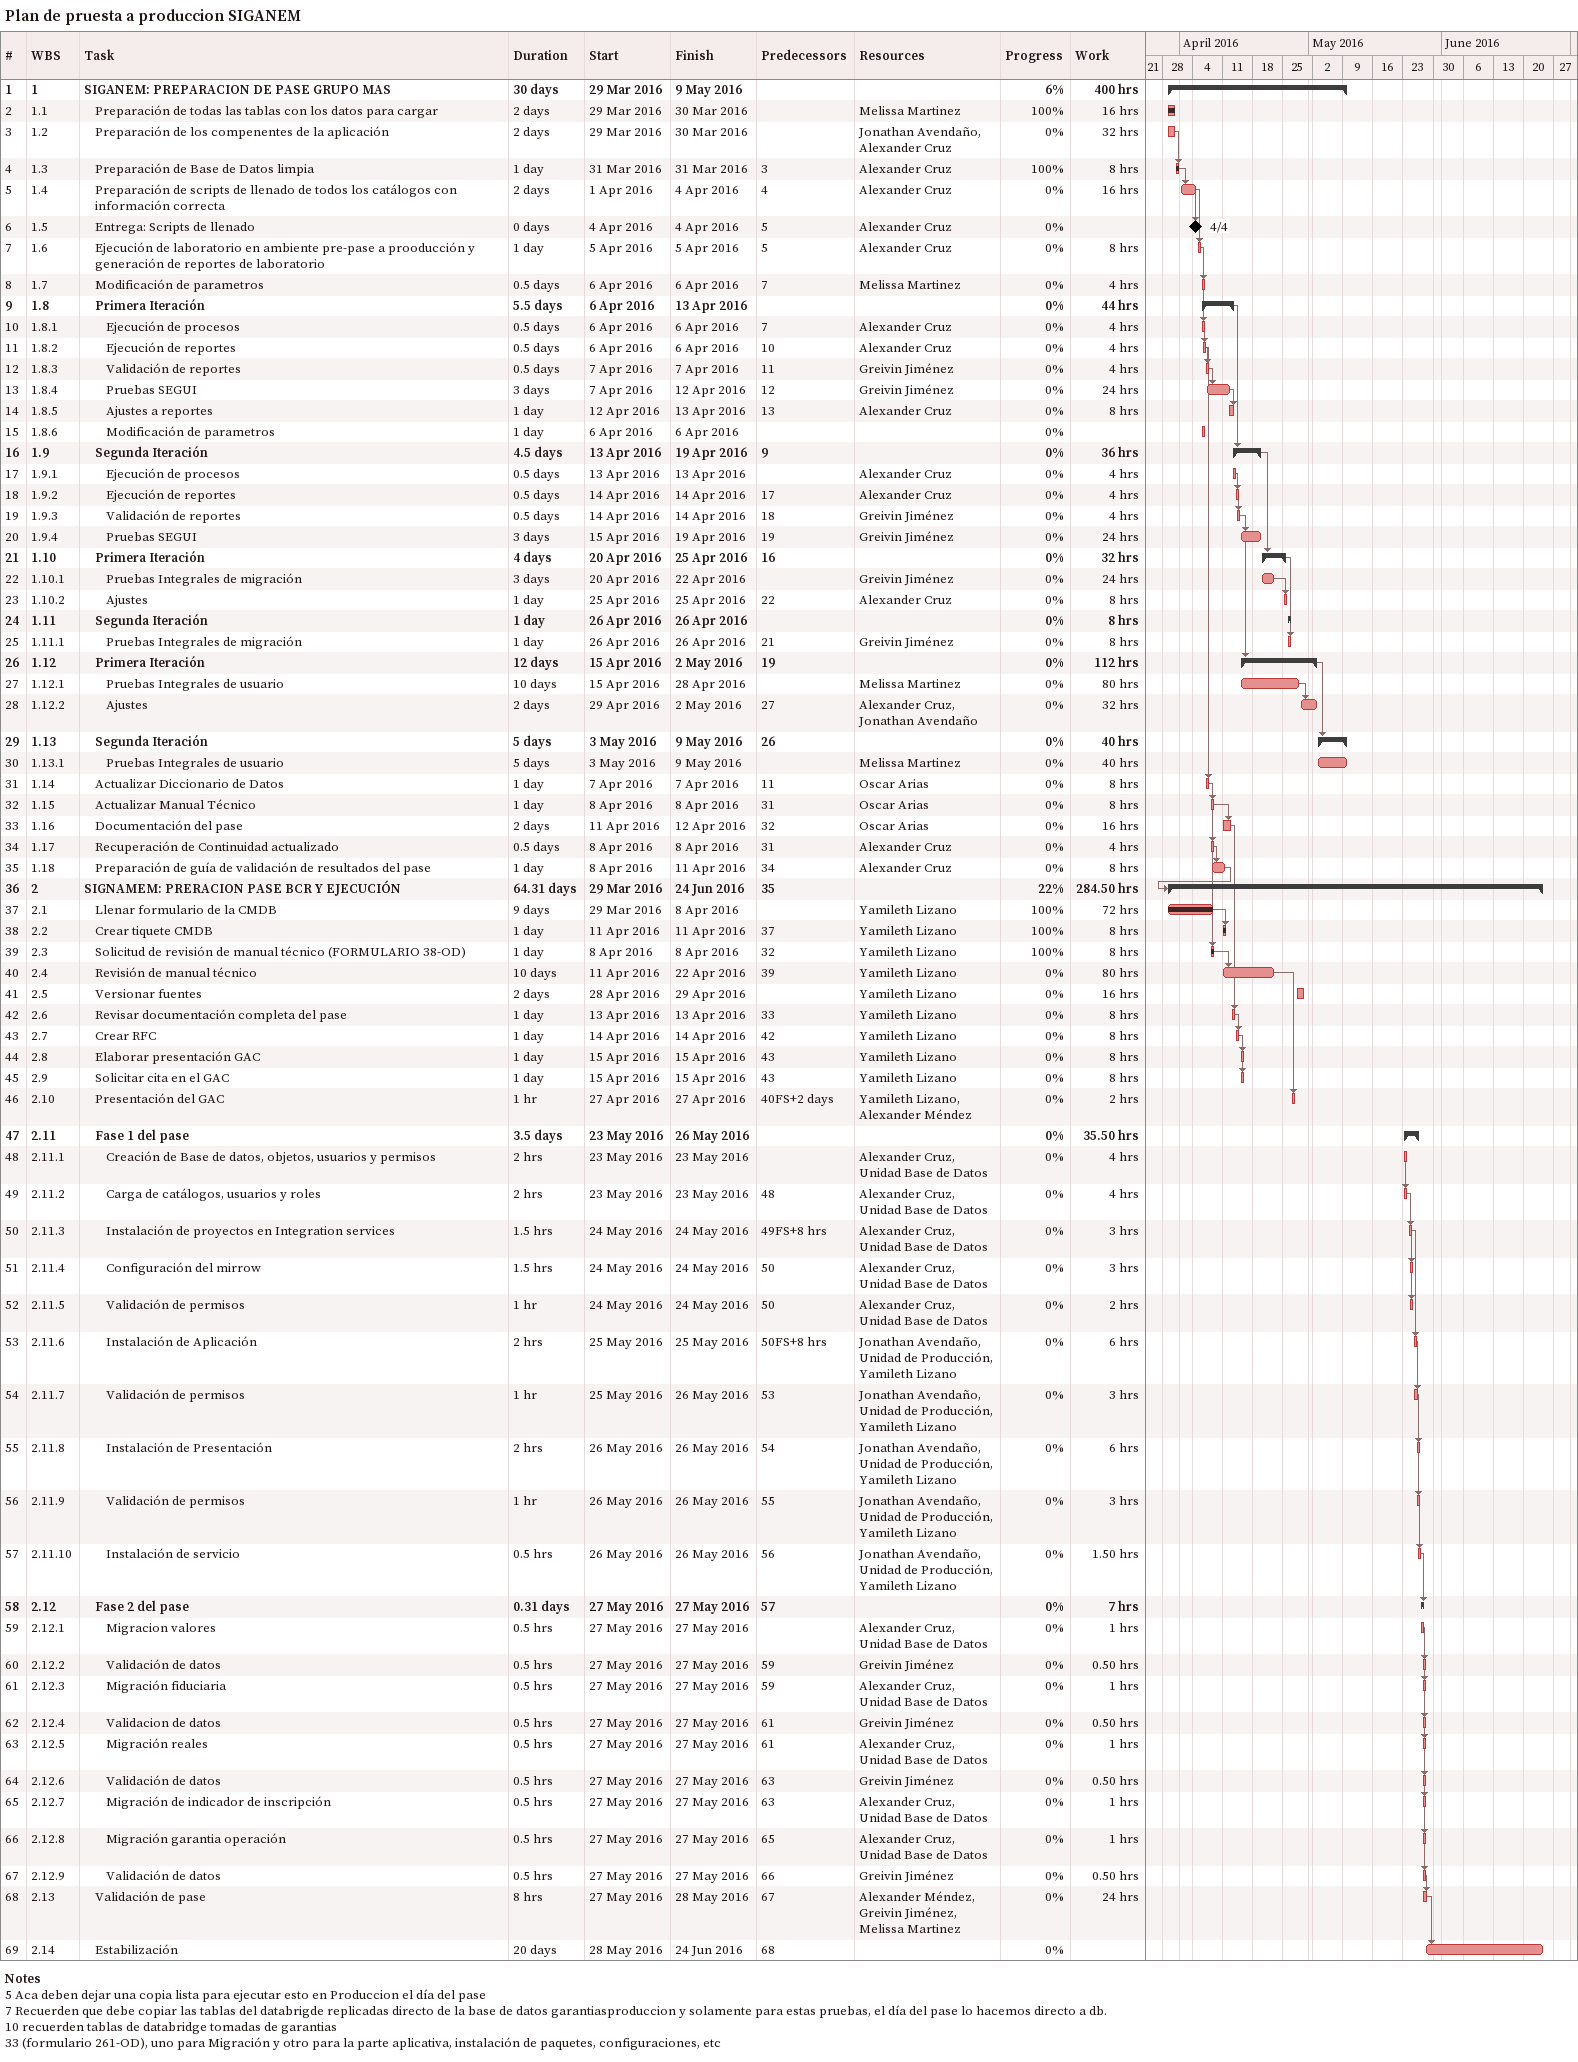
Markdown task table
Plan de pruesta a produccion SIGANEM

| ID | WBS | Task | Duration | Start | Finish | Predecessors | Resources | % complete | Work (h) |
|---|---|---|---|---|---|---|---|---|---|
| 1 | 1 | **SIGANEM: PREPARACION DE PASE GRUPO MAS** | 30d | 2016-03-29 | 2016-05-09 |  |  | 6 | 400 |
| 2 | 1.1 | Preparación de todas las tablas con los datos para cargar | 2d | 2016-03-29 | 2016-03-30 |  | Melissa Martinez | 100 | 16 |
| 3 | 1.2 | Preparación de los compenentes de la aplicación | 2d | 2016-03-29 | 2016-03-30 |  | Jonathan Avendaño, Alexander Cruz | 0 | 32 |
| 4 | 1.3 | Preparación de Base de Datos limpia | 1d | 2016-03-31 | 2016-03-31 | 3 | Alexander Cruz | 100 | 8 |
| 5 | 1.4 | Preparación de scripts de llenado de todos los catálogos con información correcta | 2d | 2016-04-01 | 2016-04-04 | 4 | Alexander Cruz | 0 | 16 |
| 6 | 1.5 | Entrega: Scripts de llenado | 0d | 2016-04-04 | 2016-04-04 | 5 | Alexander Cruz | 0 |  |
| 7 | 1.6 | Ejecución de laboratorio en ambiente pre-pase a prooducción y generación de reportes de laboratorio | 1d | 2016-04-05 | 2016-04-05 | 5 | Alexander Cruz | 0 | 8 |
| 8 | 1.7 | Modificación de parametros | 0.5d | 2016-04-06 | 2016-04-06 | 7 | Melissa Martinez | 0 | 4 |
| 9 | 1.8 | **Primera Iteración** | 5.5d | 2016-04-06 | 2016-04-13 |  |  | 0 | 44 |
| 10 | 1.8.1 | Ejecución de procesos | 0.5d | 2016-04-06 | 2016-04-06 | 7 | Alexander Cruz | 0 | 4 |
| 11 | 1.8.2 | Ejecución de reportes | 0.5d | 2016-04-06 | 2016-04-06 | 10 | Alexander Cruz | 0 | 4 |
| 12 | 1.8.3 | Validación de reportes | 0.5d | 2016-04-07 | 2016-04-07 | 11 | Greivin Jiménez | 0 | 4 |
| 13 | 1.8.4 | Pruebas SEGUI | 3d | 2016-04-07 | 2016-04-12 | 12 | Greivin Jiménez | 0 | 24 |
| 14 | 1.8.5 | Ajustes a reportes | 1d | 2016-04-12 | 2016-04-13 | 13 | Alexander Cruz | 0 | 8 |
| 15 | 1.8.6 | Modificación de parametros | 1d | 2016-04-06 | 2016-04-06 |  |  | 0 |  |
| 16 | 1.9 | **Segunda Iteración** | 4.5d | 2016-04-13 | 2016-04-19 | 9 |  | 0 | 36 |
| 17 | 1.9.1 | Ejecución de procesos | 0.5d | 2016-04-13 | 2016-04-13 |  | Alexander Cruz | 0 | 4 |
| 18 | 1.9.2 | Ejecución de reportes | 0.5d | 2016-04-14 | 2016-04-14 | 17 | Alexander Cruz | 0 | 4 |
| 19 | 1.9.3 | Validación de reportes | 0.5d | 2016-04-14 | 2016-04-14 | 18 | Greivin Jiménez | 0 | 4 |
| 20 | 1.9.4 | Pruebas SEGUI | 3d | 2016-04-15 | 2016-04-19 | 19 | Greivin Jiménez | 0 | 24 |
| 21 | 1.10 | **Primera Iteración** | 4d | 2016-04-20 | 2016-04-25 | 16 |  | 0 | 32 |
| 22 | 1.10.1 | Pruebas Integrales de migración | 3d | 2016-04-20 | 2016-04-22 |  | Greivin Jiménez | 0 | 24 |
| 23 | 1.10.2 | Ajustes | 1d | 2016-04-25 | 2016-04-25 | 22 | Alexander Cruz | 0 | 8 |
| 24 | 1.11 | **Segunda Iteración** | 1d | 2016-04-26 | 2016-04-26 |  |  | 0 | 8 |
| 25 | 1.11.1 | Pruebas Integrales de migración | 1d | 2016-04-26 | 2016-04-26 | 21 | Greivin Jiménez | 0 | 8 |
| 26 | 1.12 | **Primera Iteración** | 12d | 2016-04-15 | 2016-05-02 | 19 |  | 0 | 112 |
| 27 | 1.12.1 | Pruebas Integrales de usuario | 10d | 2016-04-15 | 2016-04-28 |  | Melissa Martinez | 0 | 80 |
| 28 | 1.12.2 | Ajustes | 2d | 2016-04-29 | 2016-05-02 | 27 | Alexander Cruz, Jonathan Avendaño | 0 | 32 |
| 29 | 1.13 | **Segunda Iteración** | 5d | 2016-05-03 | 2016-05-09 | 26 |  | 0 | 40 |
| 30 | 1.13.1 | Pruebas Integrales de usuario | 5d | 2016-05-03 | 2016-05-09 |  | Melissa Martinez | 0 | 40 |
| 31 | 1.14 | Actualizar Diccionario de Datos | 1d | 2016-04-07 | 2016-04-07 | 11 | Oscar Arias | 0 | 8 |
| 32 | 1.15 | Actualizar Manual Técnico | 1d | 2016-04-08 | 2016-04-08 | 31 | Oscar Arias | 0 | 8 |
| 33 | 1.16 | Documentación del pase | 2d | 2016-04-11 | 2016-04-12 | 32 | Oscar Arias | 0 | 16 |
| 34 | 1.17 | Recuperación de Continuidad actualizado | 0.5d | 2016-04-08 | 2016-04-08 | 31 | Alexander Cruz | 0 | 4 |
| 35 | 1.18 | Preparación de guía de validación de resultados del pase | 1d | 2016-04-08 | 2016-04-11 | 34 | Alexander Cruz | 0 | 8 |
| 36 | 2 | **SIGNAMEM: PRERACION PASE BCR Y EJECUCIÓN** | 64.31d | 2016-03-29 | 2016-06-24 | 35 |  | 22 | 284.50 |
| 37 | 2.1 | Llenar formulario de la CMDB | 9d | 2016-03-29 | 2016-04-08 |  | Yamileth Lizano | 100 | 72 |
| 38 | 2.2 | Crear tiquete CMDB | 1d | 2016-04-11 | 2016-04-11 | 37 | Yamileth Lizano | 100 | 8 |
| 39 | 2.3 | Solicitud de revisión de manual técnico (FORMULARIO 38-OD) | 1d | 2016-04-08 | 2016-04-08 | 32 | Yamileth Lizano | 100 | 8 |
| 40 | 2.4 | Revisión de manual técnico | 10d | 2016-04-11 | 2016-04-22 | 39 | Yamileth Lizano | 0 | 80 |
| 41 | 2.5 | Versionar fuentes | 2d | 2016-04-28 | 2016-04-29 |  | Yamileth Lizano | 0 | 16 |
| 42 | 2.6 | Revisar documentación completa del pase | 1d | 2016-04-13 | 2016-04-13 | 33 | Yamileth Lizano | 0 | 8 |
| 43 | 2.7 | Crear RFC | 1d | 2016-04-14 | 2016-04-14 | 42 | Yamileth Lizano | 0 | 8 |
| 44 | 2.8 | Elaborar presentación GAC | 1d | 2016-04-15 | 2016-04-15 | 43 | Yamileth Lizano | 0 | 8 |
| 45 | 2.9 | Solicitar cita en el GAC | 1d | 2016-04-15 | 2016-04-15 | 43 | Yamileth Lizano | 0 | 8 |
| 46 | 2.10 | Presentación del GAC | 1h | 2016-04-27 | 2016-04-27 | 40FS+2d | Yamileth Lizano, Alexander Méndez | 0 | 2 |
| 47 | 2.11 | **Fase 1 del pase** | 3.5d | 2016-05-23 | 2016-05-26 |  |  | 0 | 35.50 |
| 48 | 2.11.1 | Creación de Base de datos, objetos, usuarios y permisos | 2h | 2016-05-23 | 2016-05-23 |  | Alexander Cruz, Unidad Base de Datos | 0 | 4 |
| 49 | 2.11.2 | Carga de catálogos, usuarios y roles | 2h | 2016-05-23 | 2016-05-23 | 48 | Alexander Cruz, Unidad Base de Datos | 0 | 4 |
| 50 | 2.11.3 | Instalación de proyectos en Integration services | 1.5h | 2016-05-24 | 2016-05-24 | 49FS+8h | Alexander Cruz, Unidad Base de Datos | 0 | 3 |
| 51 | 2.11.4 | Configuración del mirrow | 1.5h | 2016-05-24 | 2016-05-24 | 50 | Alexander Cruz, Unidad Base de Datos | 0 | 3 |
| 52 | 2.11.5 | Validación de permisos | 1h | 2016-05-24 | 2016-05-24 | 50 | Alexander Cruz, Unidad Base de Datos | 0 | 2 |
| 53 | 2.11.6 | Instalación de Aplicación | 2h | 2016-05-25 | 2016-05-25 | 50FS+8h | Jonathan Avendaño, Unidad de Producción, Yamileth Lizano | 0 | 6 |
| 54 | 2.11.7 | Validación de permisos | 1h | 2016-05-25 | 2016-05-26 | 53 | Jonathan Avendaño, Unidad de Producción, Yamileth Lizano | 0 | 3 |
| 55 | 2.11.8 | Instalación de Presentación | 2h | 2016-05-26 | 2016-05-26 | 54 | Jonathan Avendaño, Unidad de Producción, Yamileth Lizano | 0 | 6 |
| 56 | 2.11.9 | Validación de permisos | 1h | 2016-05-26 | 2016-05-26 | 55 | Jonathan Avendaño, Unidad de Producción, Yamileth Lizano | 0 | 3 |
| 57 | 2.11.10 | Instalación de servicio | 0.5h | 2016-05-26 | 2016-05-26 | 56 | Jonathan Avendaño, Unidad de Producción, Yamileth Lizano | 0 | 1.50 |
| 58 | 2.12 | **Fase 2 del pase** | 0.31d | 2016-05-27 | 2016-05-27 | 57 |  | 0 | 7 |
| 59 | 2.12.1 | Migracion valores | 0.5h | 2016-05-27 | 2016-05-27 |  | Alexander Cruz, Unidad Base de Datos | 0 | 1 |
| 60 | 2.12.2 | Validación de datos | 0.5h | 2016-05-27 | 2016-05-27 | 59 | Greivin Jiménez | 0 | 0.50 |
| 61 | 2.12.3 | Migración fiduciaria | 0.5h | 2016-05-27 | 2016-05-27 | 59 | Alexander Cruz, Unidad Base de Datos | 0 | 1 |
| 62 | 2.12.4 | Validacion de datos | 0.5h | 2016-05-27 | 2016-05-27 | 61 | Greivin Jiménez | 0 | 0.50 |
| 63 | 2.12.5 | Migración reales | 0.5h | 2016-05-27 | 2016-05-27 | 61 | Alexander Cruz, Unidad Base de Datos | 0 | 1 |
| 64 | 2.12.6 | Validación de datos | 0.5h | 2016-05-27 | 2016-05-27 | 63 | Greivin Jiménez | 0 | 0.50 |
| 65 | 2.12.7 | Migración de indicador de inscripción | 0.5h | 2016-05-27 | 2016-05-27 | 63 | Alexander Cruz, Unidad Base de Datos | 0 | 1 |
| 66 | 2.12.8 | Migración garantia operación | 0.5h | 2016-05-27 | 2016-05-27 | 65 | Alexander Cruz, Unidad Base de Datos | 0 | 1 |
| 67 | 2.12.9 | Validación de datos | 0.5h | 2016-05-27 | 2016-05-27 | 66 | Greivin Jiménez | 0 | 0.50 |
| 68 | 2.13 | Validación de pase | 8h | 2016-05-27 | 2016-05-28 | 67 | Alexander Méndez, Greivin Jiménez, Melissa Martinez | 0 | 24 |
| 69 | 2.14 | Estabilización | 20d | 2016-05-28 | 2016-06-24 | 68 |  | 0 |  |

Notes
- 5: Aca deben dejar una copia lista para ejecutar esto en Produccion el día del pase
- 7: Recuerden que debe copiar las tablas del databrigde replicadas directo de la base de datos garantiasproduccion y solamente para estas pruebas, el día del pase lo hacemos directo a db.
- 10: recuerden tablas de databridge tomadas de garantias
- 33: (formulario 261-OD), uno para Migración y otro para la parte aplicativa, instalación de paquetes, configuraciones, etc
